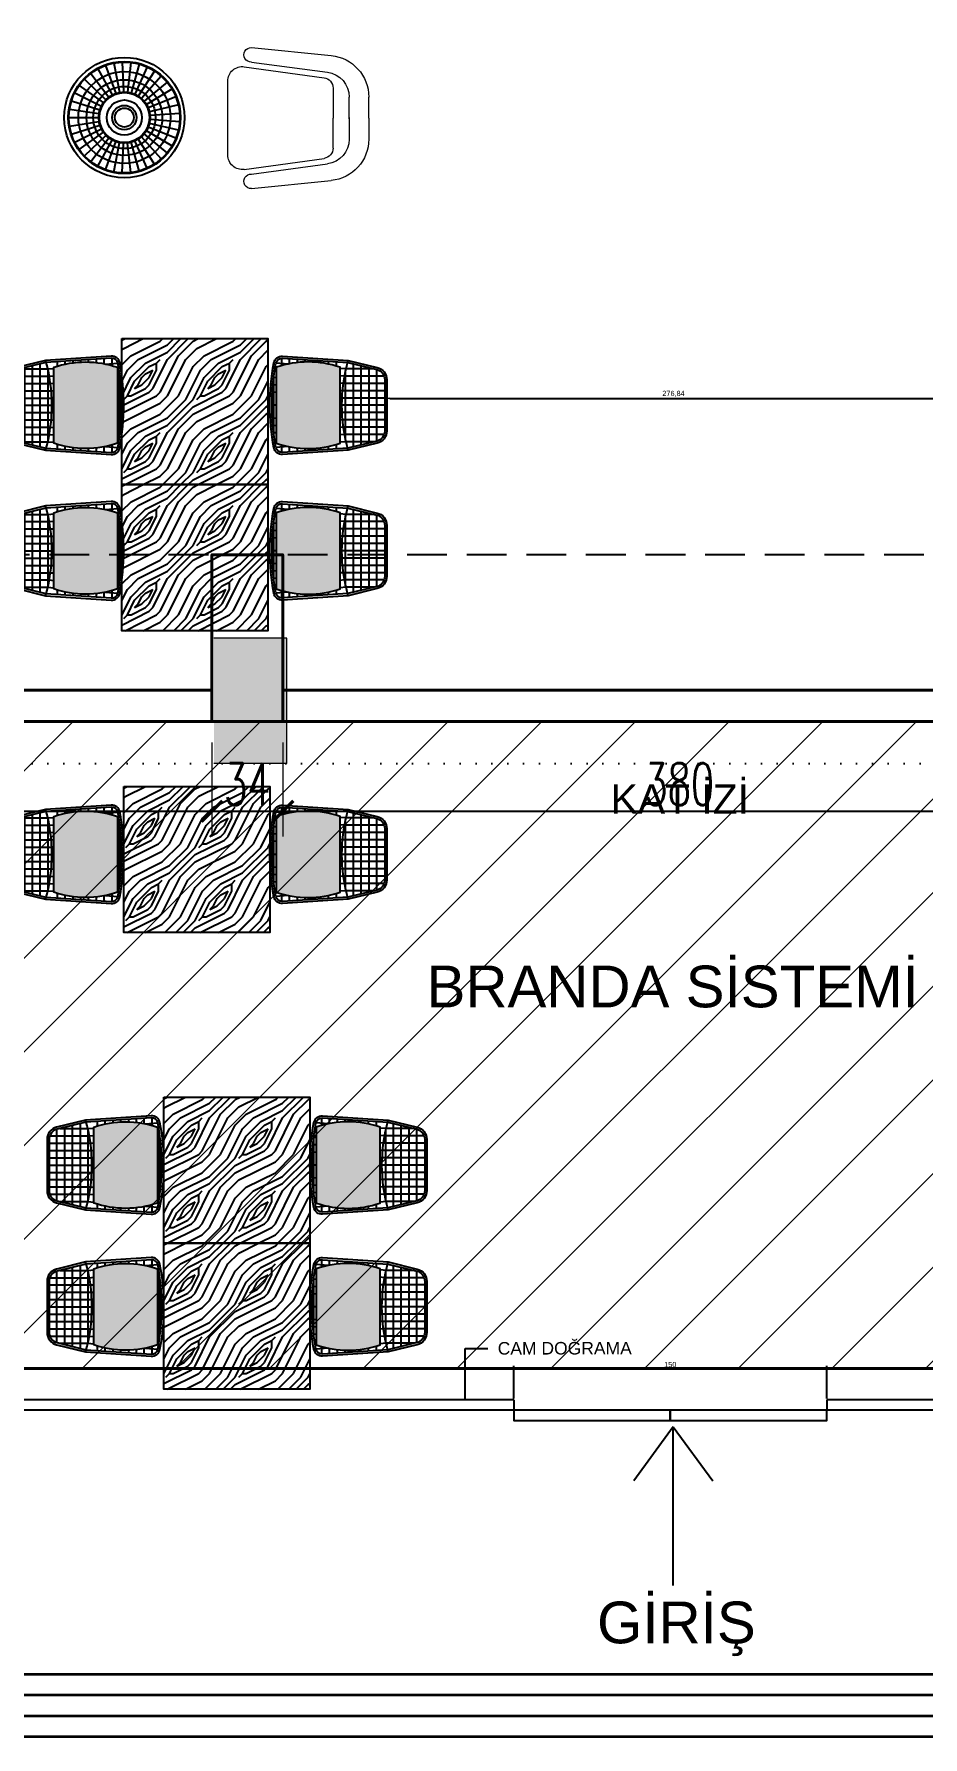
# Model space of a CAD drawing. Header units: millimetres. Extents: x 567392 to 582402, y 4512800 to 4518063.
# Drawn here: x 575944 to 576370, y 4512800 to 4513616 of the extents above; entities that cross this region are included whole.
import ezdxf

# ---------------------------------------------------------------- set-up
doc = ezdxf.new("R2010")
doc.units = ezdxf.units.MM
doc.linetypes.add('DASHED2', pattern=[9.525, 6.35, -3.175])
doc.linetypes.add('DOT', pattern=[0.25, 0, -0.25])
for name, color, linetype, lineweight in [('A-STRC-01', 2, 'Continuous', 40), ('a_8', 8, 'Continuous', 0), ('duvar', 7, 'Continuous', 35), ('estofado', 7, 'Continuous', 25), ('PENCERE', 140, 'Continuous', 25), ('tefriş', 251, 'Continuous', 13), ('Yazi', 95, 'Continuous', 13)]:
    doc.layers.add(name, color=color, linetype=linetype, lineweight=lineweight)
for name, color, linetype in [('a_dim', 1, 'Continuous'), ('a_p1_d', 1, 'DASHED2'), ('ELK', 40, 'Continuous'), ('MOB', 43, 'Continuous'), ('TAR', 9, 'Continuous'), ('ölçüler', 143, 'Continuous')]:
    doc.layers.add(name, color=color, linetype=linetype)
doc.layers.add('tefris', color=7, linetype='Continuous', lineweight=13, true_color=0x474747)
doc.styles.add('OLCU', font='SIMPLEX.shx', dxfattribs={"width": 0.65})
doc.styles.get("Standard").update_dxf_attribs({"font": 'Arial.ttf'})
doc.dimstyles.new('ISO-25', dxfattribs={"dimtxt": 2.5, "dimasz": 2.5, "dimexe": 1.25, "dimexo": 0.625, "dimtad": 1, "dimtxsty": 'Standard', "dimcen": 2.5, "dimadec": 0, "dimazin": 0, "dimtfac": 1, "dimtmove": 0, "dimatfit": 3, "dimfxl": 1, "dimarcsym": 0})
doc.dimstyles.new('OLCU-İC', dxfattribs={"dimtxt": 20, "dimasz": 10, "dimexe": 12, "dimexo": 10, "dimgap": 3, "dimtad": 1, "dimdec": 0, "dimdsep": 46, "dimtxsty": 'OLCU', "dimblk": 'ARCHTICK', "dimcen": 2, "dimdle": 8, "dimclrd": 73, "dimclre": 1, "dimclrt": 1, "dimadec": 0, "dimazin": 0, "dimtfac": 1, "dimtdec": 0, "dimtix": 1, "dimtmove": 2, "dimatfit": 3, "dimldrblk": 'DOT', "dimfxl": 100, "dimfxlon": 1, "dimtvp": 1, "dimtolj": 1, "dimlwd": -1, "dimlwe": 0, "dimarcsym": 0})

# ---------------------------------------------------------------- blocks, each defined once
blk = doc.blocks.new('_ArchTick')
at = {"const_width": 0.15}
blk.add_lwpolyline([(-0.5, -0.5), (0.5, 0.5)], dxfattribs=at)
blk = doc.blocks.new('*D85')
at = {"layer": 'a_dim', "color": 1, "lineweight": 0, "transparency": 16777216}
for p, q in [((575653.65, 4513276.52), (575653.65, 4513231.53)), ((576029.65, 4513276.52), (576029.65, 4513231.53))]:
    blk.add_line(p, q, dxfattribs=at)
at = {"layer": 'a_dim', "color": 73, "transparency": 16777216}
blk.add_line((575645.65, 4513243.53), (576037.65, 4513243.53), dxfattribs=at)
at = {"layer": 'Defpoints', "color": 0, "transparency": 16777216}
for p in [(575653.65, 4513286.52), (576029.65, 4513286.52), (576029.65, 4513243.53)]:
    blk.add_point(p, dxfattribs=at)
at = {"layer": 'a_dim', "color": 73, "transparency": 16777216, "xscale": 10, "yscale": 10, "zscale": 10, "rotation": 180}
blk.add_blockref('_ArchTick', (575653.65, 4513243.53), dxfattribs=at)
at = {"layer": 'a_dim', "color": 73, "transparency": 16777216, "xscale": 10, "yscale": 10, "zscale": 10}
blk.add_blockref('_ArchTick', (576029.65, 4513243.53), dxfattribs=at)
at = {"layer": 'a_dim', "color": 3, "transparency": 16777216, "insert": (575841.65, 4513256.53), "char_height": 20, "attachment_point": 5, "style": 'OLCU'}
blk.add_mtext('\\A1;376', dxfattribs=at)
blk = doc.blocks.new('_Dot')
at = {"color": 0, "linetype": 'ByBlock', "lineweight": -2}
blk.add_line((-0.5, 0), (-1, 0), dxfattribs=at)
at = {"color": 0, "linetype": 'ByBlock', "const_width": 0.5}
blk.add_lwpolyline([(-0.25, 0, 1), (0.25, 0, 1)], format="xyb", close=True, dxfattribs=at)
blk = doc.blocks.new('*D86')
at = {"layer": 'a_dim', "color": 1, "lineweight": 0, "transparency": 16777216}
for p, q in [((576029.65, 4513276.52), (576029.65, 4513231.53)), ((576063.65, 4513276.52), (576063.65, 4513231.53))]:
    blk.add_line(p, q, dxfattribs=at)
at = {"layer": 'a_dim', "color": 73, "transparency": 16777216}
blk.add_line((576021.65, 4513243.53), (576071.65, 4513243.53), dxfattribs=at)
at = {"layer": 'Defpoints', "color": 0, "transparency": 16777216}
for p in [(576029.65, 4513286.52), (576063.65, 4513286.52), (576063.65, 4513243.53)]:
    blk.add_point(p, dxfattribs=at)
at = {"layer": 'a_dim', "color": 73, "transparency": 16777216, "xscale": 10, "yscale": 10, "zscale": 10, "rotation": 180}
blk.add_blockref('_ArchTick', (576029.65, 4513243.53), dxfattribs=at)
at = {"layer": 'a_dim', "color": 73, "transparency": 16777216, "xscale": 10, "yscale": 10, "zscale": 10}
blk.add_blockref('_ArchTick', (576063.65, 4513243.53), dxfattribs=at)
at = {"layer": 'a_dim', "color": 3, "transparency": 16777216, "insert": (576046.65, 4513256.53), "char_height": 20, "attachment_point": 5, "style": 'OLCU'}
blk.add_mtext('\\A1;34', dxfattribs=at)
blk = doc.blocks.new('*D87')
at = {"layer": 'a_dim', "color": 1, "lineweight": 0, "transparency": 16777216}
for p, q in [((576063.65, 4513276.52), (576063.65, 4513231.53)), ((576443.65, 4513276.52), (576443.65, 4513231.53))]:
    blk.add_line(p, q, dxfattribs=at)
at = {"layer": 'a_dim', "color": 73, "transparency": 16777216}
blk.add_line((576055.65, 4513243.53), (576451.65, 4513243.53), dxfattribs=at)
at = {"layer": 'Defpoints', "color": 0, "transparency": 16777216}
for p in [(576063.65, 4513286.52), (576443.65, 4513286.52), (576443.65, 4513243.53)]:
    blk.add_point(p, dxfattribs=at)
at = {"layer": 'a_dim', "color": 73, "transparency": 16777216, "xscale": 10, "yscale": 10, "zscale": 10, "rotation": 180}
blk.add_blockref('_ArchTick', (576063.65, 4513243.53), dxfattribs=at)
at = {"layer": 'a_dim', "color": 73, "transparency": 16777216, "xscale": 10, "yscale": 10, "zscale": 10}
blk.add_blockref('_ArchTick', (576443.65, 4513243.53), dxfattribs=at)
at = {"layer": 'a_dim', "color": 3, "transparency": 16777216, "insert": (576253.65, 4513256.53), "char_height": 20, "attachment_point": 5, "style": 'OLCU'}
blk.add_mtext('\\A1;380', dxfattribs=at)
blk = doc.blocks.new('KOLONS')
at = {"layer": 'A-STRC-01', "color": 3}
blk.add_lwpolyline([(-828, 0), (-862, 0), (-862, 80), (-828, 80)], close=True, dxfattribs=at)
blk = doc.blocks.new('Banqueta Banc May')
at = {"layer": 'estofado'}
h = blk.add_hatch(color=256, dxfattribs=at)
h.set_gradient(color1=(203, 207, 210), one_color=1, tint=1, name='CYLINDER')
h.paths.add_polyline_path([(0.123, -0.01, -0.345989), (0.1716, -0.0482), (0.2052, -0.1866), (0.2053, -0.1878, 0.00324), (0.2152, -0.185), (0.1813, -0.0458, 0.345989), (0.123, 0), (-0.123, 0, 0.345989), (-0.1813, -0.0458), (-0.2152, -0.185, 0.00324), (-0.2053, -0.1878), (-0.2052, -0.1866), (-0.1716, -0.0482, -0.345989), (-0.123, -0.01)])
h = blk.add_hatch(color=256, dxfattribs=at)
h.set_gradient(color1=(203, 207, 210), one_color=1, tint=1, name='CYLINDER')
h.paths.add_polyline_path([(0.123, -0.01, -0.345989), (0.1716, -0.0482), (0.2052, -0.1866), (0.2053, -0.1878, 0.00324), (0.2152, -0.185), (0.1813, -0.0458, 0.345989), (0.123, 0), (-0.123, 0, 0.345989), (-0.1813, -0.0458), (-0.2152, -0.185, 0.00324), (-0.2053, -0.1878), (-0.2052, -0.1866), (-0.1716, -0.0482, -0.345989), (-0.123, -0.01)])
h = blk.add_hatch(color=256, dxfattribs=at)
h.set_gradient(color1=(225, 227, 229), one_color=1, tint=1, name='CURVED')
h.paths.add_polyline_path([(0.1821, -0.5295, 0.167263), (0.1821, -0.2239), (-0.1821, -0.2239, 0.167263), (-0.1821, -0.5295)])
for p, q in [((-0.1748, -0.0611), (-0.1748, -0.1954)), ((-0.1714, -0.0473), (0.1714, -0.0473)), ((-0.1398, -0.0129), (-0.1398, -0.2025)), ((-0.1049, -0.01), (-0.1049, -0.208)), ((-0.0699, -0.01), (-0.0699, -0.2119)), ((-0.035, -0.01), (-0.035, -0.215)), ((0, -0.01), (0, -0.215)), ((0.035, -0.01), (0.035, -0.215)), ((0.0699, -0.01), (0.0699, -0.2119)), ((0.1049, -0.01), (0.1049, -0.208)), ((0.1398, -0.0129), (0.1398, -0.2025)), ((0.1748, -0.0611), (0.1748, -0.1954)), ((-0.1987, -0.1596), (0.1987, -0.1596)), ((-0.1896, -0.1222), (0.1896, -0.1222)), ((-0.1805, -0.0847), (0.1805, -0.0847)), ((-0.2089, -0.2414), (-0.1877, -0.2414)), ((-0.1748, -0.1954), (-0.1771, -0.2239)), ((-0.1673, -0.197), (0.1673, -0.197)), ((-0.1398, -0.2025), (-0.1416, -0.2239)), ((-0.1049, -0.208), (-0.1062, -0.2239)), ((-0.0699, -0.2119), (-0.0709, -0.2239)), ((-0.035, -0.215), (-0.0357, -0.2239)), ((0, -0.215), (0, -0.2239)), ((0.035, -0.215), (0.0357, -0.2239)), ((0.0699, -0.2119), (0.0709, -0.2239)), ((0.1049, -0.208), (0.1062, -0.2239)), ((0.1398, -0.2025), (0.1416, -0.2239)), ((0.1748, -0.1954), (0.1771, -0.2239)), ((0.1877, -0.2414), (0.2089, -0.2414)), ((-0.2138, -0.3163), (-0.2037, -0.3163)), ((-0.2114, -0.2789), (-0.1973, -0.2789)), ((0.1973, -0.2789), (0.2114, -0.2789)), ((0.2037, -0.3163), (0.2138, -0.3163)), ((-0.2188, -0.3912), (-0.2074, -0.3912)), ((-0.2163, -0.3537), (-0.2071, -0.3537)), ((0.2071, -0.3537), (0.2163, -0.3537)), ((0.2074, -0.3912), (0.2188, -0.3912)), ((-0.2238, -0.466), (-0.1991, -0.466)), ((-0.2213, -0.4286), (-0.2048, -0.4286)), ((-0.1977, -0.4725), (-0.2026, -0.5311)), ((0.1977, -0.4725), (0.2026, -0.5311)), ((0.1991, -0.466), (0.2238, -0.466)), ((0.2048, -0.4286), (0.2213, -0.4286)), ((-0.226, -0.5034), (-0.1902, -0.5034)), ((-0.1669, -0.5295), (-0.1676, -0.5371)), ((-0.1411, -0.5409), (0.1411, -0.5409)), ((-0.1315, -0.5295), (-0.1326, -0.5419)), ((-0.0962, -0.5295), (-0.0976, -0.5456)), ((-0.061, -0.5295), (-0.0626, -0.5482)), ((0, -0.5295), (0, -0.55)), ((0.061, -0.5295), (0.0626, -0.5482)), ((0.0962, -0.5295), (0.0976, -0.5456)), ((0.1315, -0.5295), (0.1326, -0.5419)), ((0.1669, -0.5295), (0.1676, -0.5371)), ((0.1902, -0.5034), (0.226, -0.5034))]:
    blk.add_line(p, q, dxfattribs=at)
for points in [[(0.236, -0.4991), (0.2152, -0.185), (0.1813, -0.0458, 0.345989), (0.123, 0), (-0.123, 0, 0.345989), (-0.1813, -0.0458), (-0.2152, -0.185), (-0.236, -0.4991, 0.379693), (-0.2034, -0.5411, 0.092971), (0.2034, -0.5411, 0.379693)], [(0.226, -0.4998), (0.2052, -0.1866), (0.1716, -0.0482, 0.345989), (0.123, -0.01), (-0.123, -0.01, 0.345989), (-0.1716, -0.0482), (-0.2052, -0.1866), (-0.226, -0.4998, 0.379693), (-0.2016, -0.5313, 0.092971), (0.2016, -0.5313, 0.379693)], [(-0.1821, -0.5295, -0.167263), (-0.1821, -0.2239), (0.1821, -0.2239, -0.167263), (0.1821, -0.5295)]]:
    blk.add_lwpolyline(points, format="xyb", close=True, dxfattribs=at)
blk.add_arc((0, 0.5729), 0.7879, 254.15162, 285.84838, dxfattribs=at)
blk = doc.blocks.new('*D526')
at = {"layer": 'Defpoints', "color": 0, "transparency": 16777216}
for p in [(576324.33, 4512976.44), (576174.33, 4512961.52), (576324.33, 4512961.52)]:
    blk.add_point(p, dxfattribs=at)
at = {"layer": 'tefriş', "color": 0, "lineweight": -2, "transparency": 16777216}
for p, q in [((576174.33, 4512962.15), (576174.33, 4512977.69)), ((576176.83, 4512976.44), (576321.83, 4512976.44)), ((576324.33, 4512962.15), (576324.33, 4512977.69))]:
    blk.add_line(p, q, dxfattribs=at)
at = {"layer": 'tefriş', "color": 0, "transparency": 16777216}
for points in [[(576176.83, 4512976.85), (576176.83, 4512976.02), (576174.33, 4512976.44)], [(576321.83, 4512976.85), (576321.83, 4512976.02), (576324.33, 4512976.44)]]:
    blk.add_solid(points, dxfattribs=at)
at = {"layer": 'tefriş', "color": 0, "transparency": 16777216, "insert": (576249.33, 4512978.34), "char_height": 2.5, "attachment_point": 5}
blk.add_mtext('150', dxfattribs=at)
blk = doc.blocks.new('4348-16')
at = {"layer": 'MOB'}
blk.add_circle((0, 0), 44.5, dxfattribs=at)
at = {"layer": 'TAR'}
for p, q in [((-12.4, 39.1), (-5.7, 18.1)), ((-6.3, 40.5), (-2.9, 18.8)), ((0, 41), (0, 19)), ((6.3, 40.5), (2.9, 18.8)), ((12.4, 39.1), (5.7, 18.1)), ((-28.4, 29.5), (-13.2, 13.7)), ((-23.6, 33.5), (-10.9, 15.5)), ((-18.2, 36.7), (-8.4, 17)), ((18.2, 36.7), (8.4, 17)), ((23.6, 33.5), (10.9, 15.5)), ((28.4, 29.5), (13.2, 13.7)), ((-38.6, 13.9), (-17.9, 6.4)), ((-36, 19.6), (-16.7, 9.1)), ((-32.6, 24.9), (-15.1, 11.5)), ((32.6, 24.9), (15.1, 11.5)), ((36, 19.6), (16.7, 9.1)), ((38.6, 13.9), (17.9, 6.4)), ((-41, 1.6), (-19, 0.7)), ((-40.3, 7.8), (-18.7, 3.6)), ((40.3, 7.8), (18.7, 3.6)), ((41, 1.6), (19, 0.7)), ((-40.7, -4.7), (-18.9, -2.2)), ((-39.5, -10.9), (-18.3, -5)), ((-37.4, -16.8), (-17.3, -7.8)), ((-34.4, -22.3), (-15.9, -10.3)), ((34.4, -22.3), (15.9, -10.3)), ((37.4, -16.8), (17.3, -7.8)), ((39.5, -10.9), (18.3, -5)), ((40.7, -4.7), (18.9, -2.2)), ((-30.6, -27.3), (-14.2, -12.6)), ((-26.1, -31.6), (-12.1, -14.7)), ((-21, -35.2), (-9.7, -16.3)), ((-15.3, -38), (-7.1, -17.6)), ((-9.3, -39.9), (-4.3, -18.5)), ((-3.1, -40.9), (-1.5, -18.9)), ((3.1, -40.9), (1.5, -18.9)), ((9.3, -39.9), (4.3, -18.5)), ((15.3, -38), (7.1, -17.6)), ((21, -35.2), (9.7, -16.3)), ((26.1, -31.6), (12.1, -14.7)), ((30.6, -27.3), (14.2, -12.6))]:
    blk.add_line(p, q, dxfattribs=at)
for radius in [41.5, 41, 34, 28, 23, 19, 18.5, 13, 9, 7]:
    blk.add_circle((0, 0), radius, dxfattribs=at)
blk = doc.blocks.new('KLA')
at = {"layer": 'tefris'}
for p, q in [((0, 0.676), (-0.1007, 0.676)), ((0, 0.676), (0.1007, 0.676)), ((0.003, 0.5823), (-0.1008, 0.5823)), ((-0.003, 0.5823), (0.1008, 0.5823)), ((-0.338, 0.114), (-0.2997, 0.496)), ((-0.1436, 0.505), (0, 0.505)), ((0.1436, 0.505), (0, 0.505)), ((0.338, 0.114), (0.2997, 0.496)), ((-0.2686, 0.114), (-0.2198, 0.4783)), ((-0.246, 0.0796), (-0.1931, 0.4618)), ((0.246, 0.0796), (0.1931, 0.4618)), ((0.2686, 0.114), (0.2198, 0.4783)), ((-0.1767, 0), (0.1767, 0))]:
    blk.add_line(p, q, dxfattribs=at)
for centre, radius, start, end in [((-0.1007, 0.476), 0.2, 90, 174.27212), ((0.1007, 0.476), 0.2, 5.72788, 90), ((-0.1008, 0.4623), 0.12, 90, 172.36157), ((0.1008, 0.4623), 0.12, 7.63843, 90), ((-0.1436, 0.455), 0.05, 90, 172.11296), ((0.1436, 0.455), 0.05, 7.88704, 90), ((-0.3033, 0.1119), 0.0348, 176.42225, 3.57775), ((0.3033, 0.1119), 0.0348, 176.42225, 3.57775), ((-0.1767, 0.07), 0.07, 172.11296, 270), ((0.1767, 0.07), 0.07, 270, 7.88704)]:
    blk.add_arc(centre, radius, start, end, dxfattribs=at)
blk = doc.blocks.new('*D547')
at = {"layer": 'Defpoints', "color": 0, "transparency": 16777216}
for p in [(576112.47, 4513441.63), (576389.31, 4513441.63), (576389.31, 4513441.47)]:
    blk.add_point(p, dxfattribs=at)
at = {"layer": 'tefriş', "color": 0, "lineweight": -2, "transparency": 16777216}
for p, q in [((576112.47, 4513441), (576112.47, 4513440.22)), ((576114.97, 4513441.47), (576386.81, 4513441.47)), ((576389.31, 4513441), (576389.31, 4513440.22))]:
    blk.add_line(p, q, dxfattribs=at)
at = {"layer": 'tefriş', "color": 0, "transparency": 16777216}
for points in [[(576114.97, 4513441.89), (576114.97, 4513441.05), (576112.47, 4513441.47)], [(576386.81, 4513441.89), (576386.81, 4513441.05), (576389.31, 4513441.47)]]:
    blk.add_solid(points, dxfattribs=at)
at = {"layer": 'tefriş', "color": 0, "transparency": 16777216, "insert": (576250.89, 4513443.6), "char_height": 2.5, "attachment_point": 5}
blk.add_mtext('276,84', dxfattribs=at)

msp = doc.modelspace()

# ---------------------------------------------------------------- hatches: boundary and pattern name
at = {"layer": 'a_8'}
h = msp.add_hatch(dxfattribs=at)
h.set_pattern_fill('ANSI31', color=256, scale=10, angle=-63.731463)
h.set_pattern_definition([(45, (575366.675, 4512555.28), (-22.45064, 22.45064), [])])
h.paths.add_polyline_path([(575653.65, 4512976.516), (576891.65, 4512976.516), (576891.65, 4513286.52), (575653.65, 4513286.52)])
at = {"layer": 'duvar'}
h = msp.add_hatch(color=251, dxfattribs=at)
h.dxf.hatch_style = 1
h.paths.add_polyline_path([(576480.65, 4513326.52), (576445.65, 4513326.52), (576445.65, 4513266.52), (576480.65, 4513266.52)])
h.paths.add_polyline_path([(576030.65, 4513266.52), (576065.65, 4513266.52), (576065.65, 4513326.52), (576030.65, 4513326.52)])
h.paths.add_polyline_path([(576481.65, 4513912.52), (576446.65, 4513912.52), (576446.65, 4513828.52), (576481.65, 4513828.52)])
h.paths.add_polyline_path([(576030.65, 4513830.52), (576065.65, 4513830.52), (576065.65, 4513910.52), (576030.65, 4513910.52)])
h.paths.add_polyline_path([(576065.65, 4514642.52), (576030.65, 4514642.52), (576030.65, 4514575.52), (576065.65, 4514575.52)])
at = {"layer": 'tefris', "linetype": 'Continuous', "lineweight": 25}
h = msp.add_hatch(dxfattribs=at)
h.set_pattern_fill('WOODFACE', color=35, scale=35, style=0, pattern_type=2)
h.set_pattern_definition([(360, (573539.115, 4518972.636), (35, 35), [1.75, -33.25]), (90, (573553.115, 4518984.886), (-35, 35), [3.5, -31.5]), (45, (573546.115, 4518981.386), (2e-14, 35), [2.4745, -7.4235, 2.4745, -4.949, 17.325, -14.850975]), (45, (573537.365, 4518970.886), (2e-14, 35), [2.47485, -4.9497, 2.47485, -39.59807]), (45, (573549.615, 4518974.386), (2e-14, 35), [2.47485, -47.02262]), (45, (573553.115, 4518972.636), (2e-14, 35), [2.47485, -47.02262]), (45, (573547.865, 4518976.136), (2e-14, 35), [2.47485, -47.02262]), (45, (573546.115, 4518977.886), (2e-14, 35), [4.9497, -44.54777]), (45, (573554.865, 4519004.136), (2e-14, 35), [4.9497, -44.54777]), (45, (573542.615, 4518979.636), (2e-14, 35), [9.8994, -39.59807]), (45, (573540.865, 4518981.386), (2e-14, 35), [9.8994, -39.59807]), (45, (573563.615, 4518991.886), (2e-14, 35), [9.8994, -39.59807]), (45, (573539.115, 4518984.886), (2e-14, 35), [7.42462, -42.07285]), (45, (573532.115, 4518990.136), (2e-14, 35), [7.42462, -42.07285]), (45, (573535.615, 4518986.636), (2e-14, 35), [7.42462, -42.07285]), (45, (573558.365, 4518997.136), (2e-14, 35), [12.37437, -37.1231]), (45, (573554.865, 4518998.886), (2e-14, 35), [12.37437, -37.1231]), (45, (573558.365, 4518990.136), (2e-14, 35), [17.32412, -32.17336]), (26.56505, (573542.615, 4518976.136), (35, 1e-08), [3.91312, -74.34926]), (26.56505, (573549.615, 4518986.636), (35, 1e-08), [3.91312, -74.34926]), (26.56505, (573547.865, 4518983.136), (35, 1e-08), [3.91312, -74.34926]), (26.56505, (573540.865, 4518972.636), (35, 1e-08), [7.82624, -70.43614]), (26.56505, (573547.865, 4518988.386), (35, 1e-08), [11.73936, -66.52302]), (26.56505, (573544.365, 4518990.136), (35, 1e-08), [15.65248, -62.6099]), (26.56505, (573540.865, 4518991.886), (35, 1e-08), [15.65248, -62.6099]), (26.56505, (573535.615, 4519002.386), (35, 1e-08), [15.65248, -62.6099]), (26.56505, (573535.615, 4518998.886), (35, 1e-08), [19.5656, -58.69678]), (26.56505, (573537.365, 4518995.386), (35, 1e-08), [19.5656, -58.69678]), (63.43495, (573549.615, 4518981.386), (2e-09, 35), [3.91312, -74.34926]), (63.43495, (573544.365, 4518977.886), (2e-09, 35), [3.91312, -74.34926]), (63.43495, (573539.115, 4518972.636), (2e-09, 35), [7.82624, -70.43614]), (63.43495, (573549.615, 4518977.886), (2e-09, 35), [7.82624, -70.43614]), (63.43495, (573535.615, 4518970.886), (2e-09, 35), [11.73936, -66.52302]), (63.43495, (573532.115, 4518970.886), (2e-09, 35), [15.65248, -62.6099]), (63.43495, (573563.615, 4518972.636), (2e-09, 35), [15.65248, -62.6099]), (63.43495, (573551.365, 4518976.136), (2e-09, 35), [15.65248, -62.6099]), (63.43495, (573558.365, 4518972.636), (2e-09, 35), [19.5656, -58.69678]), (63.43495, (573554.865, 4518974.386), (2e-09, 35), [19.5656, -58.69678])])
h.paths.add_polyline_path([(576056.471, 4513470.113), (575986.472, 4513470.11), (575986.472, 4513400.11), (576056.471, 4513400.113)])
h = msp.add_hatch(dxfattribs=at)
h.set_pattern_fill('WOODFACE', color=35, scale=35, style=0, pattern_type=2)
h.set_pattern_definition([(360, (573539.117, 4518902.636), (35, 35), [1.75, -33.25]), (90, (573553.117, 4518914.886), (-35, 35), [3.5, -31.5]), (45, (573546.117, 4518911.386), (2e-14, 35), [2.4745, -7.4235, 2.4745, -4.949, 17.325, -14.850975]), (45, (573537.367, 4518900.886), (2e-14, 35), [2.47485, -4.9497, 2.47485, -39.59807]), (45, (573549.617, 4518904.386), (2e-14, 35), [2.47485, -47.02262]), (45, (573553.117, 4518902.636), (2e-14, 35), [2.47485, -47.02262]), (45, (573547.867, 4518906.136), (2e-14, 35), [2.47485, -47.02262]), (45, (573546.117, 4518907.886), (2e-14, 35), [4.9497, -44.54777]), (45, (573554.867, 4518934.136), (2e-14, 35), [4.9497, -44.54777]), (45, (573542.617, 4518909.636), (2e-14, 35), [9.8994, -39.59807]), (45, (573540.867, 4518911.386), (2e-14, 35), [9.8994, -39.59807]), (45, (573563.617, 4518921.886), (2e-14, 35), [9.8994, -39.59807]), (45, (573539.117, 4518914.886), (2e-14, 35), [7.42462, -42.07285]), (45, (573532.117, 4518920.136), (2e-14, 35), [7.42462, -42.07285]), (45, (573535.617, 4518916.636), (2e-14, 35), [7.42462, -42.07285]), (45, (573558.367, 4518927.136), (2e-14, 35), [12.37437, -37.1231]), (45, (573554.867, 4518928.886), (2e-14, 35), [12.37437, -37.1231]), (45, (573558.367, 4518920.136), (2e-14, 35), [17.32412, -32.17336]), (26.56505, (573542.617, 4518906.136), (35, 1e-08), [3.91312, -74.34926]), (26.56505, (573549.617, 4518916.636), (35, 1e-08), [3.91312, -74.34926]), (26.56505, (573547.867, 4518913.136), (35, 1e-08), [3.91312, -74.34926]), (26.56505, (573540.867, 4518902.636), (35, 1e-08), [7.82624, -70.43614]), (26.56505, (573547.867, 4518918.386), (35, 1e-08), [11.73936, -66.52302]), (26.56505, (573544.367, 4518920.136), (35, 1e-08), [15.65248, -62.6099]), (26.56505, (573540.867, 4518921.886), (35, 1e-08), [15.65248, -62.6099]), (26.56505, (573535.617, 4518932.386), (35, 1e-08), [15.65248, -62.6099]), (26.56505, (573535.617, 4518928.886), (35, 1e-08), [19.5656, -58.69678]), (26.56505, (573537.367, 4518925.386), (35, 1e-08), [19.5656, -58.69678]), (63.43495, (573549.617, 4518911.386), (2e-09, 35), [3.91312, -74.34926]), (63.43495, (573544.367, 4518907.886), (2e-09, 35), [3.91312, -74.34926]), (63.43495, (573539.117, 4518902.636), (2e-09, 35), [7.82624, -70.43614]), (63.43495, (573549.617, 4518907.886), (2e-09, 35), [7.82624, -70.43614]), (63.43495, (573535.617, 4518900.886), (2e-09, 35), [11.73936, -66.52302]), (63.43495, (573532.117, 4518900.886), (2e-09, 35), [15.65248, -62.6099]), (63.43495, (573563.617, 4518902.636), (2e-09, 35), [15.65248, -62.6099]), (63.43495, (573551.367, 4518906.136), (2e-09, 35), [15.65248, -62.6099]), (63.43495, (573558.367, 4518902.636), (2e-09, 35), [19.5656, -58.69678]), (63.43495, (573554.867, 4518904.386), (2e-09, 35), [19.5656, -58.69678])])
h.paths.add_polyline_path([(576056.473, 4513400.113), (575986.474, 4513400.11), (575986.474, 4513330.11), (576056.473, 4513330.113)])
h = msp.add_hatch(dxfattribs=at)
h.set_pattern_fill('WOODFACE', color=35, scale=35, style=0, pattern_type=2)
h.set_pattern_definition([(360, (573540.114, 4518757.976), (35, 35), [1.75, -33.25]), (90, (573554.114, 4518770.226), (-35, 35), [3.5, -31.5]), (45, (573547.114, 4518766.726), (2e-14, 35), [2.4745, -7.4235, 2.4745, -4.949, 17.325, -14.850975]), (45, (573538.364, 4518756.226), (2e-14, 35), [2.47485, -4.9497, 2.47485, -39.59807]), (45, (573550.614, 4518759.726), (2e-14, 35), [2.47485, -47.02262]), (45, (573554.114, 4518757.976), (2e-14, 35), [2.47485, -47.02262]), (45, (573548.864, 4518761.476), (2e-14, 35), [2.47485, -47.02262]), (45, (573547.114, 4518763.226), (2e-14, 35), [4.9497, -44.54777]), (45, (573555.864, 4518789.476), (2e-14, 35), [4.9497, -44.54777]), (45, (573543.614, 4518764.976), (2e-14, 35), [9.8994, -39.59807]), (45, (573541.864, 4518766.726), (2e-14, 35), [9.8994, -39.59807]), (45, (573564.614, 4518777.226), (2e-14, 35), [9.8994, -39.59807]), (45, (573540.114, 4518770.226), (2e-14, 35), [7.42462, -42.07285]), (45, (573533.114, 4518775.476), (2e-14, 35), [7.42462, -42.07285]), (45, (573536.614, 4518771.976), (2e-14, 35), [7.42462, -42.07285]), (45, (573559.364, 4518782.476), (2e-14, 35), [12.37437, -37.1231]), (45, (573555.864, 4518784.226), (2e-14, 35), [12.37437, -37.1231]), (45, (573559.364, 4518775.476), (2e-14, 35), [17.32412, -32.17336]), (26.56505, (573543.614, 4518761.476), (35, 1e-08), [3.91312, -74.34926]), (26.56505, (573550.614, 4518771.976), (35, 1e-08), [3.91312, -74.34926]), (26.56505, (573548.864, 4518768.476), (35, 1e-08), [3.91312, -74.34926]), (26.56505, (573541.864, 4518757.976), (35, 1e-08), [7.82624, -70.43614]), (26.56505, (573548.864, 4518773.726), (35, 1e-08), [11.73936, -66.52302]), (26.56505, (573545.364, 4518775.476), (35, 1e-08), [15.65248, -62.6099]), (26.56505, (573541.864, 4518777.226), (35, 1e-08), [15.65248, -62.6099]), (26.56505, (573536.614, 4518787.726), (35, 1e-08), [15.65248, -62.6099]), (26.56505, (573536.614, 4518784.226), (35, 1e-08), [19.5656, -58.69678]), (26.56505, (573538.364, 4518780.726), (35, 1e-08), [19.5656, -58.69678]), (63.43495, (573550.614, 4518766.726), (2e-09, 35), [3.91312, -74.34926]), (63.43495, (573545.364, 4518763.226), (2e-09, 35), [3.91312, -74.34926]), (63.43495, (573540.114, 4518757.976), (2e-09, 35), [7.82624, -70.43614]), (63.43495, (573550.614, 4518763.226), (2e-09, 35), [7.82624, -70.43614]), (63.43495, (573536.614, 4518756.226), (2e-09, 35), [11.73936, -66.52302]), (63.43495, (573533.114, 4518756.226), (2e-09, 35), [15.65248, -62.6099]), (63.43495, (573564.614, 4518757.976), (2e-09, 35), [15.65248, -62.6099]), (63.43495, (573552.364, 4518761.476), (2e-09, 35), [15.65248, -62.6099]), (63.43495, (573559.364, 4518757.976), (2e-09, 35), [19.5656, -58.69678]), (63.43495, (573555.864, 4518759.726), (2e-09, 35), [19.5656, -58.69678])])
h.paths.add_polyline_path([(576057.47, 4513255.453), (575987.471, 4513255.45), (575987.471, 4513185.45), (576057.47, 4513185.453)])
h = msp.add_hatch(dxfattribs=at)
h.set_pattern_fill('WOODFACE', color=35, scale=35, style=0, pattern_type=2)
h.set_pattern_definition([(360, (573559.3, 4518609.044), (35, 35), [1.75, -33.25]), (90, (573573.3, 4518621.294), (-35, 35), [3.5, -31.5]), (45, (573566.3, 4518617.794), (2e-14, 35), [2.4745, -7.4235, 2.4745, -4.949, 17.325, -14.850975]), (45, (573557.55, 4518607.294), (2e-14, 35), [2.47485, -4.9497, 2.47485, -39.59807]), (45, (573569.8, 4518610.794), (2e-14, 35), [2.47485, -47.02262]), (45, (573573.3, 4518609.044), (2e-14, 35), [2.47485, -47.02262]), (45, (573568.05, 4518612.544), (2e-14, 35), [2.47485, -47.02262]), (45, (573566.3, 4518614.294), (2e-14, 35), [4.9497, -44.54777]), (45, (573575.05, 4518640.544), (2e-14, 35), [4.9497, -44.54777]), (45, (573562.8, 4518616.044), (2e-14, 35), [9.8994, -39.59807]), (45, (573561.05, 4518617.794), (2e-14, 35), [9.8994, -39.59807]), (45, (573583.8, 4518628.294), (2e-14, 35), [9.8994, -39.59807]), (45, (573559.3, 4518621.294), (2e-14, 35), [7.42462, -42.07285]), (45, (573552.3, 4518626.544), (2e-14, 35), [7.42462, -42.07285]), (45, (573555.8, 4518623.044), (2e-14, 35), [7.42462, -42.07285]), (45, (573578.55, 4518633.544), (2e-14, 35), [12.37437, -37.1231]), (45, (573575.05, 4518635.294), (2e-14, 35), [12.37437, -37.1231]), (45, (573578.55, 4518626.544), (2e-14, 35), [17.32412, -32.17336]), (26.56505, (573562.8, 4518612.544), (35, 1e-08), [3.91312, -74.34926]), (26.56505, (573569.8, 4518623.044), (35, 1e-08), [3.91312, -74.34926]), (26.56505, (573568.05, 4518619.544), (35, 1e-08), [3.91312, -74.34926]), (26.56505, (573561.05, 4518609.044), (35, 1e-08), [7.82624, -70.43614]), (26.56505, (573568.05, 4518624.794), (35, 1e-08), [11.73936, -66.52302]), (26.56505, (573564.55, 4518626.544), (35, 1e-08), [15.65248, -62.6099]), (26.56505, (573561.05, 4518628.294), (35, 1e-08), [15.65248, -62.6099]), (26.56505, (573555.8, 4518638.794), (35, 1e-08), [15.65248, -62.6099]), (26.56505, (573555.8, 4518635.294), (35, 1e-08), [19.5656, -58.69678]), (26.56505, (573557.55, 4518631.794), (35, 1e-08), [19.5656, -58.69678]), (63.43495, (573569.8, 4518617.794), (2e-09, 35), [3.91312, -74.34926]), (63.43495, (573564.55, 4518614.294), (2e-09, 35), [3.91312, -74.34926]), (63.43495, (573559.3, 4518609.044), (2e-09, 35), [7.82624, -70.43614]), (63.43495, (573569.8, 4518614.294), (2e-09, 35), [7.82624, -70.43614]), (63.43495, (573555.8, 4518607.294), (2e-09, 35), [11.73936, -66.52302]), (63.43495, (573552.3, 4518607.294), (2e-09, 35), [15.65248, -62.6099]), (63.43495, (573583.8, 4518609.044), (2e-09, 35), [15.65248, -62.6099]), (63.43495, (573571.55, 4518612.544), (2e-09, 35), [15.65248, -62.6099]), (63.43495, (573578.55, 4518609.044), (2e-09, 35), [19.5656, -58.69678]), (63.43495, (573575.05, 4518610.794), (2e-09, 35), [19.5656, -58.69678])])
h.paths.add_polyline_path([(576076.657, 4513106.52), (576006.657, 4513106.517), (576006.657, 4513036.517), (576076.657, 4513036.52)])
h = msp.add_hatch(dxfattribs=at)
h.set_pattern_fill('WOODFACE', color=35, scale=35, style=0, pattern_type=2)
h.set_pattern_definition([(360, (573559.3, 4518539.044), (35, 35), [1.75, -33.25]), (90, (573573.3, 4518551.294), (-35, 35), [3.5, -31.5]), (45, (573566.3, 4518547.794), (2e-14, 35), [2.4745, -7.4235, 2.4745, -4.949, 17.325, -14.850975]), (45, (573557.55, 4518537.294), (2e-14, 35), [2.47485, -4.9497, 2.47485, -39.59807]), (45, (573569.8, 4518540.794), (2e-14, 35), [2.47485, -47.02262]), (45, (573573.3, 4518539.044), (2e-14, 35), [2.47485, -47.02262]), (45, (573568.05, 4518542.544), (2e-14, 35), [2.47485, -47.02262]), (45, (573566.3, 4518544.294), (2e-14, 35), [4.9497, -44.54777]), (45, (573575.05, 4518570.544), (2e-14, 35), [4.9497, -44.54777]), (45, (573562.8, 4518546.044), (2e-14, 35), [9.8994, -39.59807]), (45, (573561.05, 4518547.794), (2e-14, 35), [9.8994, -39.59807]), (45, (573583.8, 4518558.294), (2e-14, 35), [9.8994, -39.59807]), (45, (573559.3, 4518551.294), (2e-14, 35), [7.42462, -42.07285]), (45, (573552.3, 4518556.544), (2e-14, 35), [7.42462, -42.07285]), (45, (573555.8, 4518553.044), (2e-14, 35), [7.42462, -42.07285]), (45, (573578.55, 4518563.544), (2e-14, 35), [12.37437, -37.1231]), (45, (573575.05, 4518565.294), (2e-14, 35), [12.37437, -37.1231]), (45, (573578.55, 4518556.544), (2e-14, 35), [17.32412, -32.17336]), (26.56505, (573562.8, 4518542.544), (35, 1e-08), [3.91312, -74.34926]), (26.56505, (573569.8, 4518553.044), (35, 1e-08), [3.91312, -74.34926]), (26.56505, (573568.05, 4518549.544), (35, 1e-08), [3.91312, -74.34926]), (26.56505, (573561.05, 4518539.044), (35, 1e-08), [7.82624, -70.43614]), (26.56505, (573568.05, 4518554.794), (35, 1e-08), [11.73936, -66.52302]), (26.56505, (573564.55, 4518556.544), (35, 1e-08), [15.65248, -62.6099]), (26.56505, (573561.05, 4518558.294), (35, 1e-08), [15.65248, -62.6099]), (26.56505, (573555.8, 4518568.794), (35, 1e-08), [15.65248, -62.6099]), (26.56505, (573555.8, 4518565.294), (35, 1e-08), [19.5656, -58.69678]), (26.56505, (573557.55, 4518561.794), (35, 1e-08), [19.5656, -58.69678]), (63.43495, (573569.8, 4518547.794), (2e-09, 35), [3.91312, -74.34926]), (63.43495, (573564.55, 4518544.294), (2e-09, 35), [3.91312, -74.34926]), (63.43495, (573559.3, 4518539.044), (2e-09, 35), [7.82624, -70.43614]), (63.43495, (573569.8, 4518544.294), (2e-09, 35), [7.82624, -70.43614]), (63.43495, (573555.8, 4518537.294), (2e-09, 35), [11.73936, -66.52302]), (63.43495, (573552.3, 4518537.294), (2e-09, 35), [15.65248, -62.6099]), (63.43495, (573583.8, 4518539.044), (2e-09, 35), [15.65248, -62.6099]), (63.43495, (573571.55, 4518542.544), (2e-09, 35), [15.65248, -62.6099]), (63.43495, (573578.55, 4518539.044), (2e-09, 35), [19.5656, -58.69678]), (63.43495, (573575.05, 4518540.794), (2e-09, 35), [19.5656, -58.69678])])
h.paths.add_polyline_path([(576076.657, 4513036.52), (576006.657, 4513036.517), (576006.657, 4512966.517), (576076.657, 4512966.52)])

# ---------------------------------------------------------------- linework, layer by layer
at = {"linetype": 'DOT', "ltscale": 30}
msp.add_line((575654.65, 4513266.52), (576873.218, 4513266.52), dxfattribs=at)
at = {"layer": 'A-STRC-01'}
for points in [[(576029.65, 4513301.52), (575653.65, 4513301.52)], [(576443.65, 4513301.52), (576063.65, 4513301.52)], [(576029.65, 4513286.52), (575653.65, 4513286.52)], [(575653.65, 4513286.52), (576029.175, 4513286.52)], [(575653.65, 4513286.52), (575653.65, 4512976.516), (576891.65, 4512976.516), (576891.65, 4513286.52)], [(576443.65, 4513286.52), (576063.65, 4513286.52)]]:
    msp.add_lwpolyline(points, dxfattribs=at)
at = {"layer": 'a_p1_d', "ltscale": 3}
for points in [[(576856.65, 4513366.52), (574396.65, 4513366.52)], [(576856.65, 4513286.52), (574396.65, 4513286.52)]]:
    msp.add_lwpolyline(points, dxfattribs=at)
at = {"layer": 'duvar', "color": 200}
for points in [[(575126.923, 4515258.028), (577752.591, 4515258.028), (577752.591, 4512799.864), (575126.923, 4512799.864)], [(575136.923, 4515248.028), (577742.591, 4515248.028), (577742.591, 4512809.864), (575136.923, 4512809.864)], [(575146.923, 4515238.028), (577732.591, 4515238.028), (577732.591, 4512819.864), (575146.923, 4512819.864)], [(575156.923, 4515228.028), (577722.591, 4515228.028), (577722.591, 4512829.864), (575156.923, 4512829.864)]]:
    msp.add_lwpolyline(points, close=True, dxfattribs=at)
at = {"layer": 'PENCERE'}
for p, q in [((576174.328, 4512956.52), (575649.65, 4512956.52)), ((576174.328, 4512961.52), (575654.65, 4512961.52)), ((576174.328, 4512961.52), (576174.328, 4512956.52)), ((576883.218, 4512961.52), (576324.328, 4512961.52)), ((576324.328, 4512961.52), (576324.328, 4512956.52)), ((576888.218, 4512956.52), (576324.328, 4512956.52))]:
    msp.add_line(p, q, dxfattribs=at)
for points in [[(576249.328, 4512956.562), (576174.328, 4512956.562), (576174.328, 4512951.562), (576249.328, 4512951.562)], [(576324.328, 4512956.52), (576249.328, 4512956.52), (576249.328, 4512951.52), (576324.328, 4512951.52)]]:
    msp.add_lwpolyline(points, close=True, dxfattribs=at)
at = {"layer": 'tefris', "color": 35, "linetype": 'Continuous', "lineweight": 25}
for points in [[(575986.471, 4513470.113), (576056.471, 4513470.113), (576056.471, 4513400.113), (575986.471, 4513400.113), (575986.471, 4513470.113)], [(575986.473, 4513400.113), (576056.473, 4513400.113), (576056.473, 4513330.113), (575986.473, 4513330.113), (575986.473, 4513400.113)], [(575987.47, 4513255.453), (576057.47, 4513255.453), (576057.47, 4513185.453), (575987.47, 4513185.453), (575987.47, 4513255.453)], [(576006.657, 4513106.52), (576076.657, 4513106.52), (576076.657, 4513036.52), (576006.657, 4513036.52), (576006.657, 4513106.52)], [(576006.657, 4513036.52), (576076.657, 4513036.52), (576076.657, 4512966.52), (576006.657, 4512966.52), (576006.657, 4513036.52)]]:
    msp.add_lwpolyline(points, dxfattribs=at)
at = {"layer": 'tefriş'}
for p, q in [((576065.65, 4513326.52), (576030.65, 4513326.52)), ((576065.65, 4513266.52), (576065.65, 4513326.52)), ((576065.65, 4513266.52), (576030.65, 4513266.52))]:
    msp.add_line(p, q, dxfattribs=at)
at = {"layer": 'Yazi', "color": 1, "lineweight": 25}
for p, q in [((576250.8, 4512948.431), (576231.815, 4512922.559)), ((576250.8, 4512872.519), (576250.8, 4512948.431)), ((576250.8, 4512948.431), (576269.785, 4512922.559))]:
    msp.add_line(p, q, dxfattribs=at)
at = {"layer": 'ölçüler'}
for p, q in [((576151.066, 4512961.52), (576151.066, 4512986.128)), ((576151.066, 4512986.128), (576161.934, 4512986.128))]:
    msp.add_line(p, q, dxfattribs=at)

# ---------------------------------------------------------------- block references
at = {"xscale": -100, "yscale": 100, "zscale": 100, "rotation": 270}
msp.add_blockref('KLA', (576037.236, 4513575.818), dxfattribs=at)
at = {"layer": 'A-STRC-01'}
msp.add_blockref('KOLONS', (576891.65, 4513286.52), dxfattribs=at)
at = {"layer": 'ELK', "xscale": 0.6480000000000001, "yscale": 0.6480000000000001, "zscale": 0.6480000000000001, "rotation": 90}
msp.add_blockref('4348-16', (575987.72, 4513576.055), dxfattribs=at)
at = {"layer": 'estofado', "yscale": 100, "zscale": 100}
for p, xscale, rotation in [((575931.47, 4513438.131), 100, 89.99999999999999), ((576113.47, 4513438.131), -100, 270), ((575931.47, 4513368.383), 100, 89.99999999999999), ((576113.47, 4513368.383), -100, 270), ((575931.47, 4513222.905), 100, 89.99999999999999), ((576113.47, 4513222.905), -100, 270), ((575950.657, 4513073.973), 100, 89.99999999999999), ((576132.657, 4513073.973), -100, 270), ((575950.657, 4513006.009), 100, 89.99999999999999), ((576132.657, 4513006.009), -100, 270)]:
    msp.add_blockref('Banqueta Banc May', p, dxfattribs=dict(at, xscale=xscale, rotation=rotation))

# ---------------------------------------------------------------- texts
at = {"layer": 'Yazi', "lineweight": 25, "insert": (576287.059, 4513242.422), "char_height": 14, "attachment_point": 9}
msp.add_mtext_dynamic_manual_height_columns('{\\C7;KAT İZİ}', width=318.86435, gutter_width=58.688, heights=[0], dxfattribs=at)
at = {"layer": 'Yazi', "color": 1, "lineweight": 25, "char_height": 20, "attachment_point": 1}
for s, width, insert in [('BRANDA SİSTEMİ', 380.18702, (576132.524, 4513169.571)), ('{\\C1;GİRİŞ}', 229.03839, (576214.25, 4512864.738))]:
    msp.add_mtext_dynamic_manual_height_columns(s, width=width, gutter_width=12.5, heights=[0], dxfattribs=dict(at, insert=insert))
at = {"layer": 'ölçüler', "insert": (576230.9, 4512983.133), "char_height": 6, "attachment_point": 9, "rotation": 0.075867}
msp.add_mtext_dynamic_manual_height_columns('CAM DOĞRAMA', width=92.78896, gutter_width=58.688, heights=[0], dxfattribs=at)

# ---------------------------------------------------------------- dimensions: what is measured, and where the dimension line sits
at = {"layer": 'a_dim'}
for base, p1, p2, picture, middle in [((576029.65, 4513243.525), (575653.65, 4513286.52), (576029.65, 4513286.52), '*D85', (575841.65, 4513256.525)), ((576063.65, 4513243.525), (576029.65, 4513286.52), (576063.65, 4513286.52), '*D86', (576046.65, 4513256.525)), ((576443.65, 4513243.525), (576063.65, 4513286.52), (576443.65, 4513286.52), '*D87', (576253.65, 4513256.525))]:
    dim = msp.add_linear_dim(base=base, p1=p1, p2=p2, dimstyle='OLCU-İC', override={"dimclrt": 3}, dxfattribs=at)
    dim.commit()
    dim.dimension.update_dxf_attribs({"geometry": picture, "text_midpoint": middle})
at = {"layer": 'tefriş'}
for p1, p2, distance, picture, middle in [((576112.47, 4513441.626), (576389.313, 4513441.626), -0.155, '*D547', (576250.891, 4513443.599)), ((576174.328, 4512961.52), (576324.328, 4512961.52), 14.917, '*D526', (576249.328, 4512978.339))]:
    dim = msp.add_aligned_dim(p1=p1, p2=p2, distance=distance, dimstyle='ISO-25', dxfattribs=at)
    dim.commit()
    dim.dimension.update_dxf_attribs({"geometry": picture, "text_midpoint": middle})

doc.saveas('drawing.dxf')
